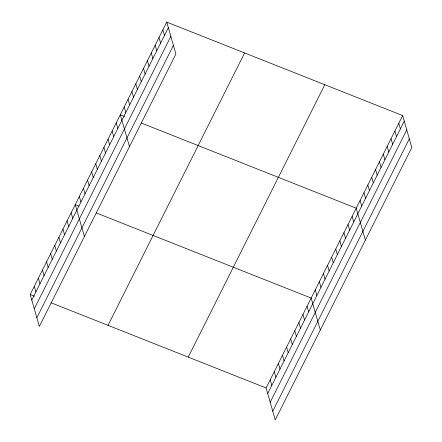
<?xml version="1.0" encoding="UTF-8"?>
<svg xmlns="http://www.w3.org/2000/svg" width="442" height="442" viewBox="0 0 442 442"><rect width="100%" height="100%" fill="white"/><g stroke="black" fill="none" stroke-linecap="round" stroke-linejoin="round"><path stroke-width="0.66" d="M166.745 22.1L175.899 54.029L39.344 326.434L30.189 294.505L166.745 22.1L402.656 115.566L411.811 147.495L275.255 419.9L266.101 387.971L402.656 115.566M31.791 300.101L168.347 27.697M34.283 308.787L170.839 36.388M36.852 317.743L173.408 45.338M108.036 325.345L244.597 52.946M188.248 357.125L324.804 84.726M267.708 393.568L404.264 121.163M270.2 402.259L406.756 129.854M272.764 411.209L409.32 138.805M124.638 116.428L120.312 114.716L129.467 146.645M141.318 123.042L356.23 208.188L365.385 240.117M78.958 206.077L75.25 204.607L84.405 236.536M96.257 212.933L311.168 298.079L320.323 330.008M30.189 294.505L34.509 296.217M51.195 302.825L266.101 387.971M398.789 123.285L400.391 128.882M394.921 131.003L396.524 136.6M391.048 138.722L392.656 144.319M387.181 146.44L388.789 152.037M383.313 154.159L384.916 159.755M379.446 161.877L381.048 167.474M375.573 169.595L377.181 175.192M371.705 177.314L373.308 182.911M367.838 185.032L369.44 190.629M363.965 192.751L365.573 198.347M360.097 200.469L361.705 206.066M352.13 216.359L353.738 221.956M348.036 224.53L349.639 230.127M343.937 232.702L345.545 238.299M339.843 240.873L341.445 246.47M335.743 249.045L337.351 254.642M331.649 257.216L333.251 262.813M327.55 265.388L329.157 270.985M323.456 273.559L325.058 279.156M319.362 281.736L320.964 287.328M315.262 289.908L316.864 295.505M307.068 306.251L308.676 311.848M302.974 314.422L304.577 320.019M298.875 322.594L300.483 328.191M294.781 330.765L296.383 336.362M290.681 338.937L292.289 344.533M286.587 347.108L288.19 352.705M282.488 355.285L284.096 360.876M278.394 363.457L279.996 369.053M274.294 371.628L275.902 377.225M270.2 379.8L271.802 385.396M162.871 29.818L164.479 35.415M159.004 37.537L160.612 43.134M155.136 45.255L156.739 50.852M151.269 52.974L152.871 58.571M147.396 60.692L149.004 66.289M143.528 68.411L145.131 74.007M139.661 76.129L141.263 81.72M135.788 83.847L137.396 89.439M131.92 91.56L133.528 97.157M128.053 99.279L129.655 104.876M124.18 106.997L125.788 112.594M116.218 122.887L117.821 128.484M112.119 131.059L113.727 136.655M108.025 139.236L109.627 144.832M103.925 147.407L105.533 153.004M99.831 155.578L101.433 161.175M95.732 163.75L97.339 169.347M91.638 171.921L93.24 177.518M87.538 180.093L89.146 185.69M83.444 188.264L85.046 193.861M79.345 196.436L80.952 202.033M71.151 212.784L72.759 218.381M67.057 220.956L68.659 226.553M62.957 229.127L64.565 234.724M58.863 237.299L60.466 242.896M54.764 245.47L56.372 251.067M50.67 253.642L52.272 259.239M46.57 261.813L48.178 267.41M42.476 269.985L44.078 275.581M38.382 278.156L39.984 283.753M34.283 286.333L35.885 291.93"/></g></svg>
